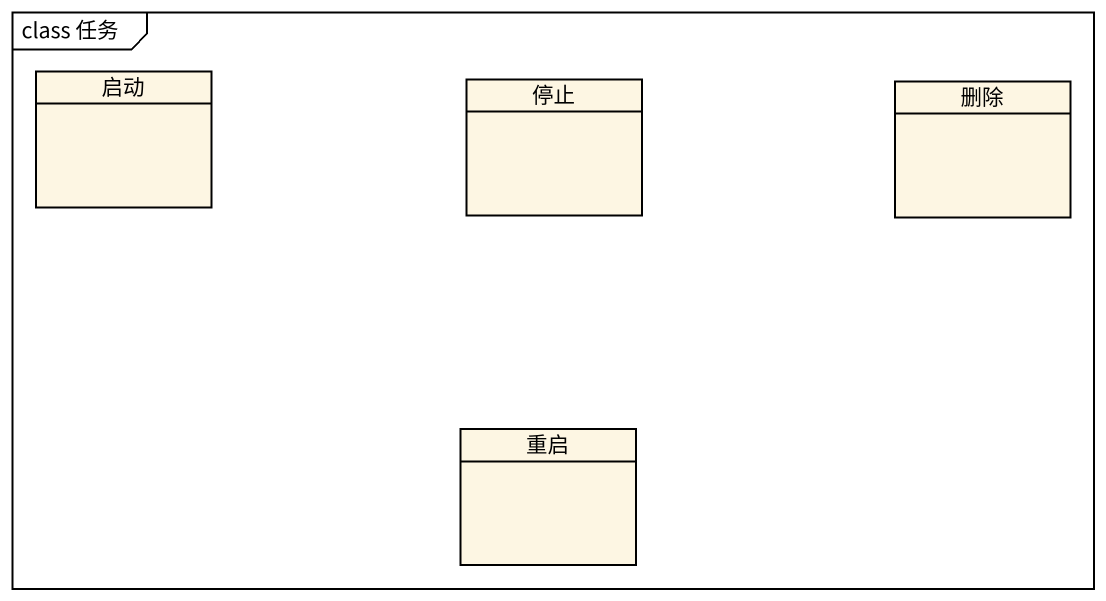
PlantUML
@startuml
mainframe class 任务
hide circle
hide empty members
class 启动
class 停止
class 删除
class 重启
@enduml
